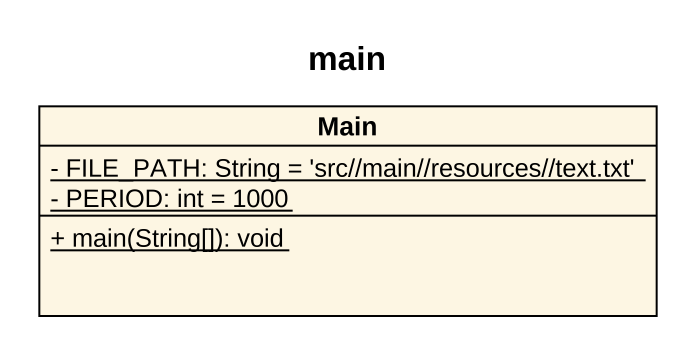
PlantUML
@startuml
title main
hide circle
hide empty members
skinparam classAttributeIconSize 0
class Main {
  {static} - FILE_PATH: String = 'src~//main~//resources~//text.txt'
  {static} - PERIOD: int = 1000
  {static} + main(String[]): void
}
@enduml
